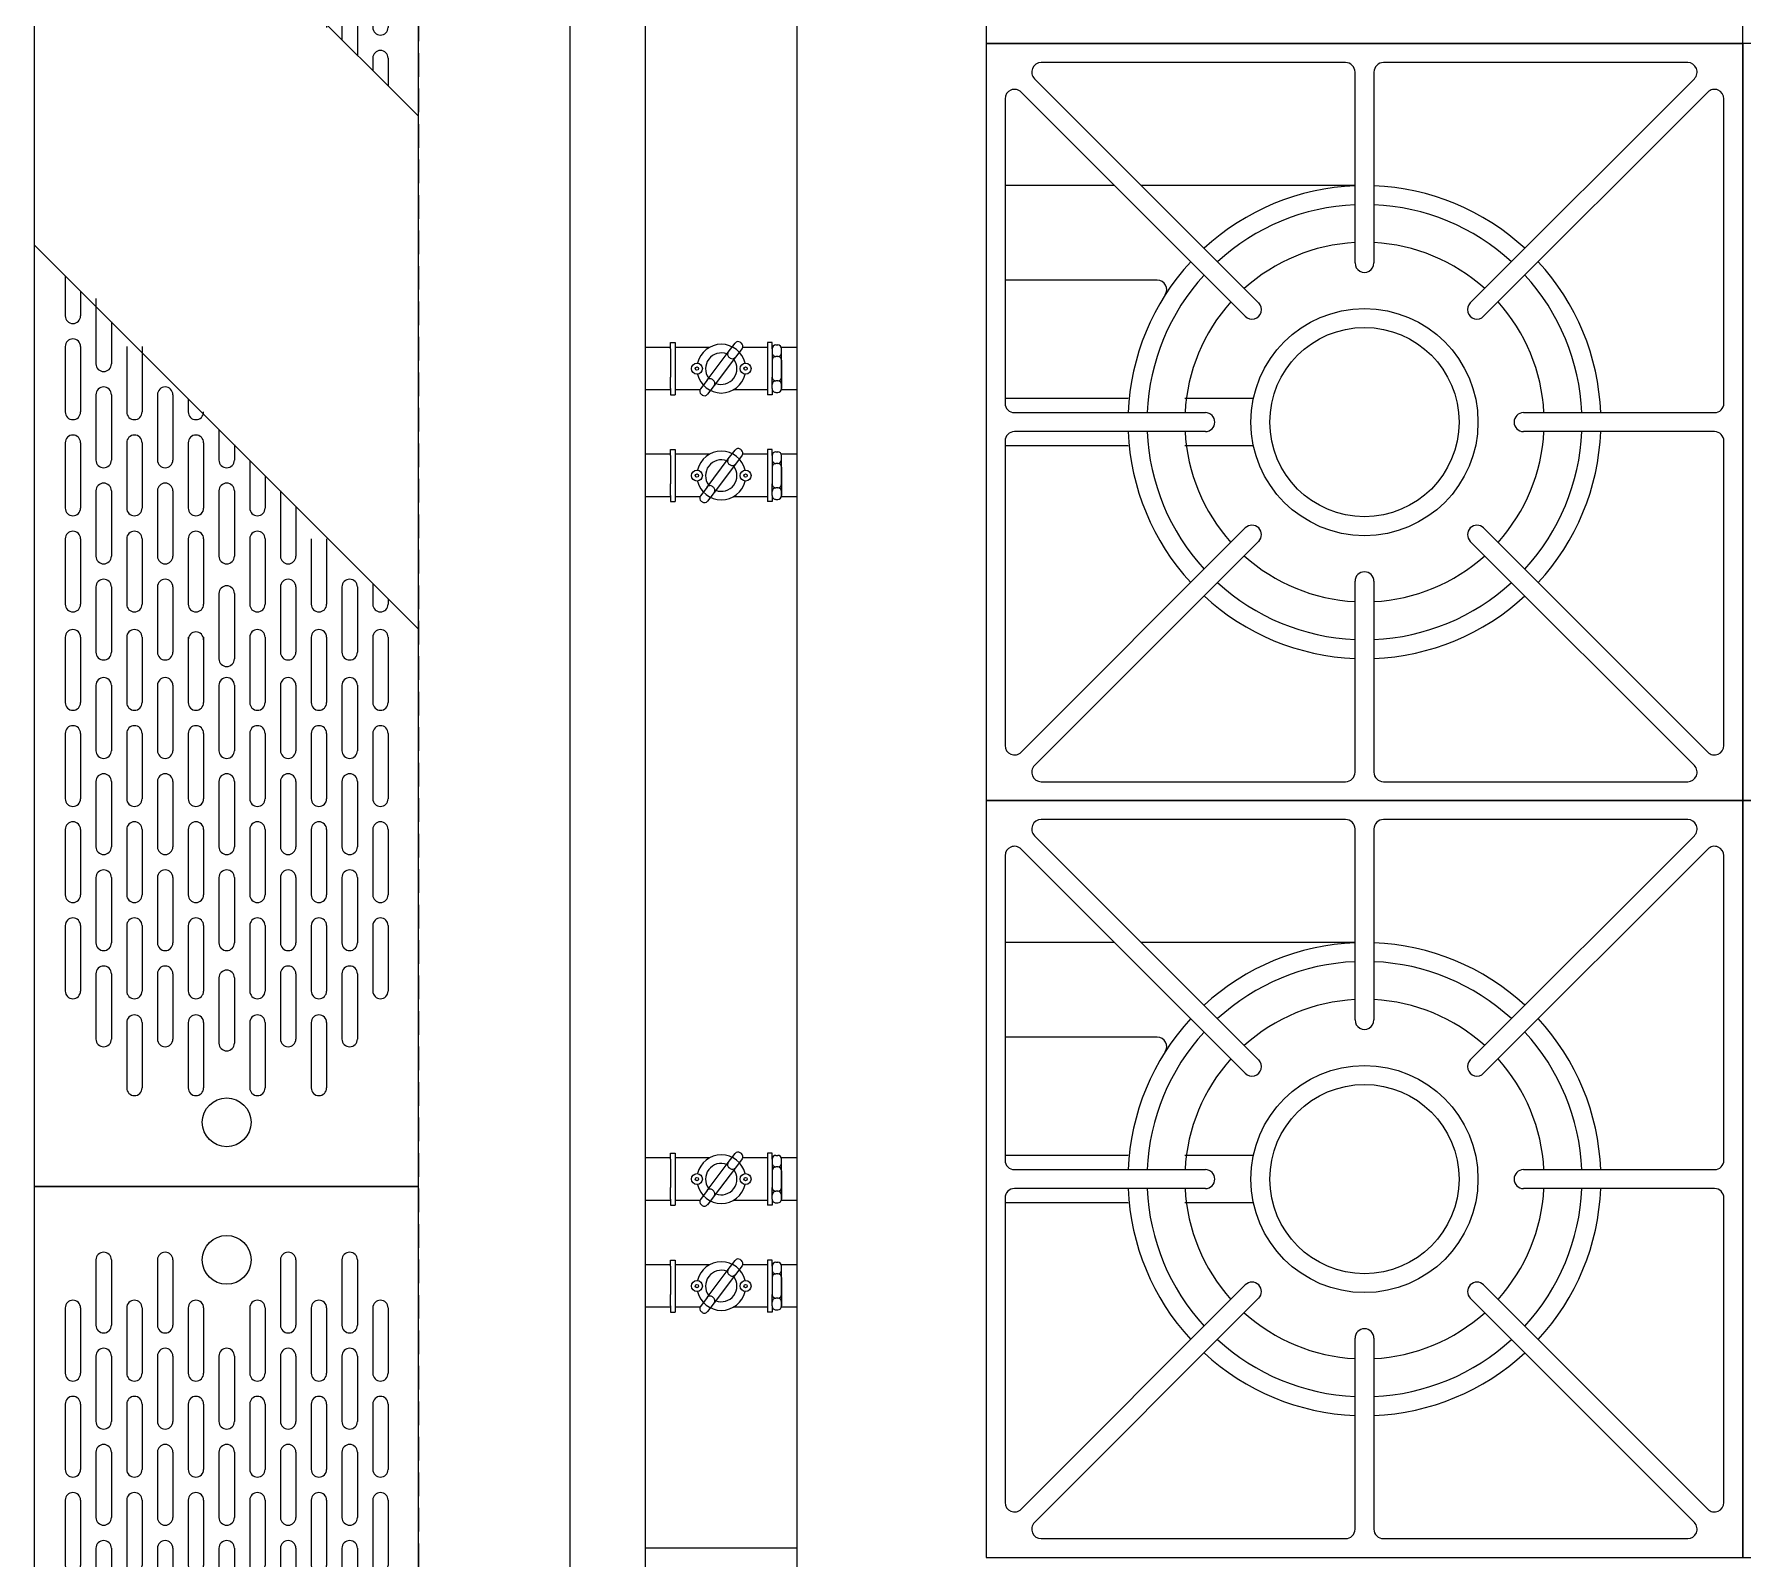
# Model space of a CAD drawing. Header units: millimetres. Extents: x -18806 to 201070, y -25046 to 92854.
# Drawn here: x 86396 to 87299, y -12966 to -12161 of the extents above; entities that cross this region are included whole.
import ezdxf

# ---------------------------------------------------------------- set-up
doc = ezdxf.new("R2010")
doc.units = ezdxf.units.MM
doc.header["$LTSCALE"] = 50
doc.linetypes.add('HIDDEN', pattern=[0.375, 0.25, -0.125])
for name, color, linetype in [('9-LAYOUT', 8, 'Continuous'), ('LAYA', 8, 'Continuous'), ('LAYC', 4, 'Continuous'), ('LAYH', 7, 'Continuous'), ('P1', 1, 'Continuous'), ('P6', 6, 'Continuous')]:
    doc.layers.add(name, color=color, linetype=linetype)

# ---------------------------------------------------------------- blocks, each defined once
blk = doc.blocks.new('Fg_460')
at = {"layer": 'LAYA'}
for p, q in [((-0.73, 0.49), (-0.89086, 0.49)), ((-0.54914, 0.49), (-0.71, 0.49)), ((-0.33, 0.49), (-0.49086, 0.49)), ((-0.14914, 0.49), (-0.31, 0.49)), ((-0.89439, 0.48146), (-0.77593, 0.363)), ((-0.725, 0.3841), (-0.725, 0.485)), ((-0.715, 0.485), (-0.715, 0.3841)), ((-0.66407, 0.363), (-0.54561, 0.48146)), ((-0.49439, 0.48146), (-0.37593, 0.363)), ((-0.325, 0.3841), (-0.325, 0.485)), ((-0.315, 0.485), (-0.315, 0.3841)), ((-0.26407, 0.363), (-0.14561, 0.48146)), ((-0.91, 0.47086), (-0.91, 0.31)), ((-0.783, 0.35593), (-0.90146, 0.47439)), ((-0.53854, 0.47439), (-0.657, 0.35593)), ((-0.53, 0.31), (-0.53, 0.47086)), ((-0.51, 0.47086), (-0.51, 0.31)), ((-0.383, 0.35593), (-0.50146, 0.47439)), ((-0.13854, 0.47439), (-0.257, 0.35593)), ((-0.13, 0.31), (-0.13, 0.47086)), ((-0.905, 0.305), (-0.8041, 0.305)), ((-0.6359, 0.305), (-0.535, 0.305)), ((-0.505, 0.305), (-0.4041, 0.305)), ((-0.2359, 0.305), (-0.135, 0.305)), ((-0.91, 0.29), (-0.91, 0.12914)), ((-0.8041, 0.295), (-0.905, 0.295)), ((-0.845, 0.295), (-0.845, 0.18207)), ((-0.535, 0.295), (-0.6359, 0.295)), ((-0.53, 0.12914), (-0.53, 0.29)), ((-0.51, 0.29), (-0.51, 0.12914)), ((-0.4041, 0.295), (-0.505, 0.295)), ((-0.445, 0.295), (-0.445, 0.18207)), ((-0.135, 0.295), (-0.2359, 0.295)), ((-0.13, 0.12914), (-0.13, 0.29)), ((-0.90146, 0.12561), (-0.783, 0.24407)), ((-0.657, 0.24407), (-0.53854, 0.12561)), ((-0.50146, 0.12561), (-0.383, 0.24407)), ((-0.257, 0.24407), (-0.13854, 0.12561)), ((-0.77593, 0.237), (-0.89439, 0.11854)), ((-0.7325, 0.24132), (-0.7325, 0.205)), ((-0.7075, 0.24132), (-0.7075, 0.205)), ((-0.54561, 0.11854), (-0.66407, 0.237)), ((-0.37593, 0.237), (-0.49439, 0.11854)), ((-0.3325, 0.24132), (-0.3325, 0.205)), ((-0.3075, 0.24132), (-0.3075, 0.205)), ((-0.14561, 0.11854), (-0.26407, 0.237)), ((-0.725, 0.115), (-0.725, 0.2159)), ((-0.715, 0.2159), (-0.715, 0.115)), ((-0.325, 0.115), (-0.325, 0.2159)), ((-0.315, 0.2159), (-0.315, 0.115)), ((-0.795, 0.19046), (-0.795, 0.11)), ((-0.395, 0.19046), (-0.395, 0.11)), ((-0.7325, 0.175), (-0.7325, 0.11)), ((-0.7075, 0.175), (-0.7075, 0.11)), ((-0.3325, 0.175), (-0.3325, 0.11)), ((-0.3075, 0.175), (-0.3075, 0.11)), ((-0.845, 0.16793), (-0.845, 0.11)), ((-0.445, 0.16793), (-0.445, 0.11)), ((-0.89086, 0.11), (-0.73, 0.11)), ((-0.71, 0.11), (-0.54914, 0.11)), ((-0.49086, 0.11), (-0.33, 0.11)), ((-0.31, 0.11), (-0.14914, 0.11)), ((-0.75951, 0), (-0.75951, -0.00823)), ((-0.73701, 0), (-0.73701, -0.00823)), ((-0.70299, 0), (-0.70299, -0.00823)), ((-0.68049, 0), (-0.68049, -0.00823)), ((-0.33125, 0), (-0.33125, -0.00823)), ((-0.30875, 0), (-0.30875, -0.00823)), ((-0.27474, 0), (-0.27474, -0.00823)), ((-0.25224, 0), (-0.25224, -0.00823)), ((-0.125, 0), (-0.125, -0.08)), ((-0.75269, -0.0081), (-0.7588, -0.0081)), ((-0.73771, -0.0081), (-0.75269, -0.0081)), ((-0.75269, -0.0081), (-0.74382, -0.0081)), ((-0.74382, -0.0081), (-0.73771, -0.0081)), ((-0.69618, -0.0081), (-0.70229, -0.0081)), ((-0.69618, -0.0081), (-0.68731, -0.0081)), ((-0.6812, -0.0081), (-0.69618, -0.0081)), ((-0.68731, -0.0081), (-0.6812, -0.0081)), ((-0.32444, -0.0081), (-0.33055, -0.0081)), ((-0.30945, -0.0081), (-0.32444, -0.0081)), ((-0.32444, -0.0081), (-0.31556, -0.0081)), ((-0.31556, -0.0081), (-0.30945, -0.0081)), ((-0.26793, -0.0081), (-0.27403, -0.0081)), ((-0.26793, -0.0081), (-0.25905, -0.0081)), ((-0.25294, -0.0081), (-0.26793, -0.0081)), ((-0.25905, -0.0081), (-0.25294, -0.0081)), ((-0.7588, -0.0131), (-0.76201, -0.0131)), ((-0.76201, -0.0131), (-0.76201, -0.0156)), ((-0.76201, -0.0156), (-0.73451, -0.0156)), ((-0.7608, -0.0111), (-0.7608, -0.0101)), ((-0.75951, -0.0156), (-0.75951, -0.02874)), ((-0.7588, -0.0131), (-0.75269, -0.0131)), ((-0.75469, -0.0101), (-0.75469, -0.0111)), ((-0.75269, -0.0131), (-0.74382, -0.0131)), ((-0.73771, -0.0131), (-0.74382, -0.0131)), ((-0.74182, -0.0101), (-0.74182, -0.0111)), ((-0.73771, -0.0131), (-0.73451, -0.0131)), ((-0.73701, -0.0156), (-0.73701, -0.03376)), ((-0.73571, -0.0111), (-0.73571, -0.0101)), ((-0.73451, -0.0131), (-0.73451, -0.0156)), ((-0.70549, -0.0131), (-0.70549, -0.0156)), ((-0.70229, -0.0131), (-0.70549, -0.0131)), ((-0.70549, -0.0156), (-0.67799, -0.0156)), ((-0.70429, -0.0111), (-0.70429, -0.0101)), ((-0.70299, -0.0156), (-0.70299, -0.02874)), ((-0.70229, -0.0131), (-0.69618, -0.0131)), ((-0.69818, -0.0101), (-0.69818, -0.0111)), ((-0.69618, -0.0131), (-0.68731, -0.0131)), ((-0.6812, -0.0131), (-0.68731, -0.0131)), ((-0.68531, -0.0101), (-0.68531, -0.0111)), ((-0.6812, -0.0131), (-0.67799, -0.0131)), ((-0.68049, -0.0156), (-0.68049, -0.03376)), ((-0.6792, -0.0111), (-0.6792, -0.0101)), ((-0.67799, -0.0131), (-0.67799, -0.0156)), ((-0.33055, -0.0131), (-0.33375, -0.0131)), ((-0.33375, -0.0131), (-0.33375, -0.0156)), ((-0.33375, -0.0156), (-0.30625, -0.0156)), ((-0.33255, -0.0111), (-0.33255, -0.0101)), ((-0.33125, -0.0156), (-0.33125, -0.02874)), ((-0.33055, -0.0131), (-0.32444, -0.0131)), ((-0.32644, -0.0101), (-0.32644, -0.0111)), ((-0.32444, -0.0131), (-0.31556, -0.0131)), ((-0.30945, -0.0131), (-0.31556, -0.0131)), ((-0.31356, -0.0101), (-0.31356, -0.0111)), ((-0.30945, -0.0131), (-0.30625, -0.0131)), ((-0.30875, -0.0156), (-0.30875, -0.03376)), ((-0.30745, -0.0111), (-0.30745, -0.0101)), ((-0.30625, -0.0131), (-0.30625, -0.0156)), ((-0.27724, -0.0131), (-0.27724, -0.0156)), ((-0.27403, -0.0131), (-0.27724, -0.0131)), ((-0.27724, -0.0156), (-0.24974, -0.0156)), ((-0.27603, -0.0111), (-0.27603, -0.0101)), ((-0.27474, -0.0156), (-0.27474, -0.02874)), ((-0.27403, -0.0131), (-0.26793, -0.0131)), ((-0.26993, -0.0101), (-0.26993, -0.0111)), ((-0.26793, -0.0131), (-0.25905, -0.0131)), ((-0.25294, -0.0131), (-0.25905, -0.0131)), ((-0.25705, -0.0101), (-0.25705, -0.0111)), ((-0.25294, -0.0131), (-0.24974, -0.0131)), ((-0.25224, -0.0156), (-0.25224, -0.03376)), ((-0.25094, -0.0111), (-0.25094, -0.0101)), ((-0.24974, -0.0131), (-0.24974, -0.0156)), ((-0.75705, -0.03627), (-0.76177, -0.03272)), ((-0.75899, -0.02902), (-0.75428, -0.03256)), ((-0.75428, -0.03256), (-0.73937, -0.0438)), ((-0.70054, -0.03627), (-0.70526, -0.03272)), ((-0.70248, -0.02902), (-0.69777, -0.03256)), ((-0.69777, -0.03256), (-0.68286, -0.0438)), ((-0.32879, -0.03627), (-0.33352, -0.03272)), ((-0.33073, -0.02902), (-0.32603, -0.03256)), ((-0.32603, -0.03256), (-0.31111, -0.0438)), ((-0.27228, -0.03627), (-0.277, -0.03272)), ((-0.27422, -0.02902), (-0.26952, -0.03256)), ((-0.26952, -0.03256), (-0.2546, -0.0438)), ((-0.74216, -0.04749), (-0.75705, -0.03627)), ((-0.73937, -0.0438), (-0.73474, -0.04728)), ((-0.68565, -0.04749), (-0.70054, -0.03627)), ((-0.68286, -0.0438), (-0.67823, -0.04728)), ((-0.3139, -0.04749), (-0.32879, -0.03627)), ((-0.31111, -0.0438), (-0.30648, -0.04728)), ((-0.25739, -0.04749), (-0.27228, -0.03627)), ((-0.2546, -0.0438), (-0.24997, -0.04728)), ((-0.75951, -0.04624), (-0.75951, -0.0644)), ((-0.74216, -0.04749), (-0.73752, -0.05098)), ((-0.73701, -0.05126), (-0.73701, -0.0644)), ((-0.70299, -0.04624), (-0.70299, -0.0644)), ((-0.68565, -0.04749), (-0.68101, -0.05098)), ((-0.68049, -0.05126), (-0.68049, -0.0644)), ((-0.33125, -0.04624), (-0.33125, -0.0644)), ((-0.3139, -0.04749), (-0.30927, -0.05098)), ((-0.30875, -0.05126), (-0.30875, -0.0644)), ((-0.27474, -0.04624), (-0.27474, -0.0644)), ((-0.25739, -0.04749), (-0.25276, -0.05098)), ((-0.25224, -0.05126), (-0.25224, -0.0644)), ((-0.76201, -0.0669), (-0.76201, -0.0644)), ((-0.76201, -0.0644), (-0.73451, -0.0644)), ((-0.7588, -0.0669), (-0.76201, -0.0669)), ((-0.75951, -0.0669), (-0.75951, -0.08)), ((-0.7588, -0.0669), (-0.75269, -0.0669)), ((-0.75269, -0.0669), (-0.74382, -0.0669)), ((-0.73771, -0.0669), (-0.74382, -0.0669)), ((-0.73771, -0.0669), (-0.73451, -0.0669)), ((-0.73701, -0.0669), (-0.73701, -0.08)), ((-0.73451, -0.0669), (-0.73451, -0.0644)), ((-0.70549, -0.0644), (-0.67799, -0.0644)), ((-0.70549, -0.0669), (-0.70549, -0.0644)), ((-0.70229, -0.0669), (-0.70549, -0.0669)), ((-0.70299, -0.0669), (-0.70299, -0.08)), ((-0.70229, -0.0669), (-0.69618, -0.0669)), ((-0.69618, -0.0669), (-0.68731, -0.0669)), ((-0.6812, -0.0669), (-0.68731, -0.0669)), ((-0.6812, -0.0669), (-0.67799, -0.0669)), ((-0.68049, -0.0669), (-0.68049, -0.08)), ((-0.67799, -0.0669), (-0.67799, -0.0644)), ((-0.33375, -0.0669), (-0.33375, -0.0644)), ((-0.33375, -0.0644), (-0.30625, -0.0644)), ((-0.33055, -0.0669), (-0.33375, -0.0669)), ((-0.33125, -0.0669), (-0.33125, -0.08)), ((-0.33055, -0.0669), (-0.32444, -0.0669)), ((-0.32444, -0.0669), (-0.31556, -0.0669)), ((-0.30945, -0.0669), (-0.31556, -0.0669)), ((-0.30945, -0.0669), (-0.30625, -0.0669)), ((-0.30875, -0.0669), (-0.30875, -0.08)), ((-0.30625, -0.0669), (-0.30625, -0.0644)), ((-0.27724, -0.0644), (-0.24974, -0.0644)), ((-0.27724, -0.0669), (-0.27724, -0.0644)), ((-0.27403, -0.0669), (-0.27724, -0.0669)), ((-0.27474, -0.0669), (-0.27474, -0.08)), ((-0.27403, -0.0669), (-0.26793, -0.0669)), ((-0.26793, -0.0669), (-0.25905, -0.0669)), ((-0.25294, -0.0669), (-0.25905, -0.0669)), ((-0.25294, -0.0669), (-0.24974, -0.0669)), ((-0.25224, -0.0669), (-0.25224, -0.08)), ((-0.24974, -0.0669), (-0.24974, -0.0644))]:
    blk.add_line(p, q, dxfattribs=at)
for points in [[(-0.52, 0.5), (-0.52, 0.9), (-0.92, 0.9), (-0.92, 0.5)], [(-0.12, 0.5), (-0.12, 0.9), (-0.52, 0.9), (-0.52, 0.5)], [(-1.32, 0.5), (-1.32, 0.1), (-0.92, 0.1), (-0.92, 0.5)], [(-0.92, 0.5), (-0.92, 0.1), (-0.52, 0.1), (-0.52, 0.5)], [(-0.52, 0.5), (-0.52, 0.1), (-0.12, 0.1), (-0.12, 0.5)]]:
    blk.add_lwpolyline(points, close=True, dxfattribs=at)
for points in [[(-0.05, -0.08), (-1.39, -0.08)], [(-1.39, -0.12), (-0.05, -0.12)]]:
    blk.add_lwpolyline(points, dxfattribs=at)
for centre, radius in [((-0.72, 0.3), 0.06), ((-0.32, 0.3), 0.06), ((-0.72, 0.3), 0.05), ((-0.32, 0.3), 0.05), ((-0.74826, -0.02713), 0.00289), ((-0.74826, -0.02713), 0.00089), ((-0.69174, -0.02713), 0.00289), ((-0.69174, -0.02713), 0.00089), ((-0.32, -0.02713), 0.00289), ((-0.32, -0.02713), 0.00089), ((-0.26349, -0.02713), 0.00289), ((-0.26349, -0.02713), 0.00089), ((-0.74826, -0.05287), 0.00289), ((-0.74826, -0.05287), 0.00089), ((-0.69174, -0.05287), 0.00289), ((-0.69174, -0.05287), 0.00089), ((-0.32, -0.05287), 0.00289), ((-0.32, -0.05287), 0.00089), ((-0.26349, -0.05287), 0.00289), ((-0.26349, -0.05287), 0.00089)]:
    blk.add_circle(centre, radius, dxfattribs=at)
for centre, radius, start, end in [((-0.89086, 0.485), 0.005, 90, 225), ((-0.73, 0.485), 0.005, 0, 90), ((-0.71, 0.485), 0.005, 90, 180), ((-0.54914, 0.485), 0.005, 315, 90), ((-0.49086, 0.485), 0.005, 90, 225), ((-0.33, 0.485), 0.005, 0, 90), ((-0.31, 0.485), 0.005, 90, 180), ((-0.14914, 0.485), 0.005, 315, 90), ((-0.905, 0.47086), 0.005, 45, 180), ((-0.535, 0.47086), 0.005, 0, 135), ((-0.505, 0.47086), 0.005, 45, 180), ((-0.135, 0.47086), 0.005, 0, 135), ((-0.72, 0.3), 0.125, 92.29244, 132.70756), ((-0.72, 0.3), 0.125, 47.29244, 87.70756), ((-0.32, 0.3), 0.125, 92.29244, 132.70756), ((-0.32, 0.3), 0.125, 47.29244, 87.70756), ((-0.72, 0.3), 0.115, 92.49191, 132.50809), ((-0.72, 0.3), 0.115, 47.49191, 87.50809), ((-0.32, 0.3), 0.115, 92.49191, 132.50809), ((-0.32, 0.3), 0.115, 47.49191, 87.50809), ((-0.72, 0.3), 0.095, 93.01696, 131.98304), ((-0.72, 0.3), 0.095, 48.01696, 86.98304), ((-0.32, 0.3), 0.095, 93.01696, 131.98304), ((-0.32, 0.3), 0.095, 48.01696, 86.98304), ((-0.72, 0.3), 0.125, 137.29244, 177.70756), ((-0.72, 0.3841), 0.005, 180, 0), ((-0.72, 0.3), 0.125, 2.29244, 42.70756), ((-0.32, 0.3), 0.125, 137.29244, 177.70756), ((-0.32, 0.3841), 0.005, 180, 0), ((-0.32, 0.3), 0.125, 2.29244, 42.70756), ((-0.72, 0.3), 0.115, 137.49191, 177.50809), ((-0.72, 0.3), 0.115, 2.49191, 42.50809), ((-0.32, 0.3), 0.115, 137.49191, 177.50809), ((-0.32, 0.3), 0.115, 2.49191, 42.50809), ((-0.72, 0.3), 0.095, 138.01696, 176.98304), ((-0.77946, 0.35946), 0.005, 225, 45), ((-0.66054, 0.35946), 0.005, 135, 315), ((-0.72, 0.3), 0.095, 3.01696, 41.98304), ((-0.32, 0.3), 0.095, 138.01696, 176.98304), ((-0.37946, 0.35946), 0.005, 225, 45), ((-0.26054, 0.35946), 0.005, 135, 315), ((-0.32, 0.3), 0.095, 3.01696, 41.98304), ((-0.905, 0.31), 0.005, 180, 270), ((-0.535, 0.31), 0.005, 270, 0), ((-0.505, 0.31), 0.005, 180, 270), ((-0.135, 0.31), 0.005, 270, 0), ((-0.8041, 0.3), 0.005, 270, 90), ((-0.6359, 0.3), 0.005, 90, 270), ((-0.4041, 0.3), 0.005, 270, 90), ((-0.2359, 0.3), 0.005, 90, 270), ((-0.905, 0.29), 0.005, 90, 180), ((-0.72, 0.3), 0.125, 182.29244, 222.70756), ((-0.72, 0.3), 0.115, 182.49191, 222.50809), ((-0.72, 0.3), 0.095, 183.01696, 221.98304), ((-0.72, 0.3), 0.095, 318.01696, 356.98304), ((-0.72, 0.3), 0.115, 317.49191, 357.50809), ((-0.72, 0.3), 0.125, 317.29244, 357.70756), ((-0.535, 0.29), 0.005, 0, 90), ((-0.505, 0.29), 0.005, 90, 180), ((-0.32, 0.3), 0.125, 182.29244, 222.70756), ((-0.32, 0.3), 0.115, 182.49191, 222.50809), ((-0.32, 0.3), 0.095, 183.01696, 221.98304), ((-0.32, 0.3), 0.095, 318.01696, 356.98304), ((-0.32, 0.3), 0.115, 317.49191, 357.50809), ((-0.32, 0.3), 0.125, 317.29244, 357.70756), ((-0.135, 0.29), 0.005, 0, 90), ((-0.77946, 0.24054), 0.005, 315, 135), ((-0.66054, 0.24054), 0.005, 45, 225), ((-0.37946, 0.24054), 0.005, 315, 135), ((-0.26054, 0.24054), 0.005, 45, 225), ((-0.72, 0.3), 0.095, 228.01696, 266.98304), ((-0.72, 0.3), 0.095, 273.01696, 311.98304), ((-0.32, 0.3), 0.095, 228.01696, 266.98304), ((-0.32, 0.3), 0.095, 273.01696, 311.98304), ((-0.72, 0.2159), 0.005, 0, 180), ((-0.32, 0.2159), 0.005, 0, 180), ((-0.72, 0.3), 0.125, 227.29244, 267.70756), ((-0.72, 0.3), 0.115, 227.49191, 267.50809), ((-0.72, 0.3), 0.115, 272.49191, 312.50809), ((-0.72, 0.3), 0.125, 272.29244, 312.70756), ((-0.32, 0.3), 0.125, 227.29244, 267.70756), ((-0.32, 0.3), 0.115, 227.49191, 267.50809), ((-0.32, 0.3), 0.115, 272.49191, 312.50809), ((-0.32, 0.3), 0.125, 272.29244, 312.70756), ((-0.79, 0.19046), 0.005, 57.42103, 180), ((-0.39, 0.19046), 0.005, 57.42103, 180), ((-0.905, 0.12914), 0.005, 180, 315), ((-0.535, 0.12914), 0.005, 225, 0), ((-0.505, 0.12914), 0.005, 180, 315), ((-0.135, 0.12914), 0.005, 225, 0), ((-0.89086, 0.115), 0.005, 135, 270), ((-0.54914, 0.115), 0.005, 270, 45), ((-0.49086, 0.115), 0.005, 135, 270), ((-0.14914, 0.115), 0.005, 270, 45), ((-0.73, 0.115), 0.005, 270, 0), ((-0.71, 0.115), 0.005, 180, 270), ((-0.33, 0.115), 0.005, 270, 0), ((-0.31, 0.115), 0.005, 180, 270), ((-0.7588, -0.0101), 0.002, 90, 180), ((-0.75669, -0.0101), 0.002, 0, 90), ((-0.75269, -0.0101), 0.002, 90, 180), ((-0.74382, -0.0101), 0.002, 0, 90), ((-0.73982, -0.0101), 0.002, 90, 180), ((-0.73771, -0.0101), 0.002, 0, 90), ((-0.70229, -0.0101), 0.002, 90, 180), ((-0.70018, -0.0101), 0.002, 0, 90), ((-0.69618, -0.0101), 0.002, 90, 180), ((-0.68731, -0.0101), 0.002, 0, 90), ((-0.68331, -0.0101), 0.002, 90, 180), ((-0.6812, -0.0101), 0.002, 0, 90), ((-0.33055, -0.0101), 0.002, 90, 180), ((-0.32844, -0.0101), 0.002, 0, 90), ((-0.32444, -0.0101), 0.002, 90, 180), ((-0.31556, -0.0101), 0.002, 0, 90), ((-0.31156, -0.0101), 0.002, 90, 180), ((-0.30945, -0.0101), 0.002, 0, 90), ((-0.27403, -0.0101), 0.002, 90, 180), ((-0.27193, -0.0101), 0.002, 0, 90), ((-0.26793, -0.0101), 0.002, 90, 180), ((-0.25905, -0.0101), 0.002, 0, 90), ((-0.25505, -0.0101), 0.002, 90, 180), ((-0.25294, -0.0101), 0.002, 0, 90), ((-0.7588, -0.0111), 0.002, 180, 270), ((-0.75669, -0.0111), 0.002, 270, 0), ((-0.75269, -0.0111), 0.002, 180, 270), ((-0.74382, -0.0111), 0.002, 270, 0), ((-0.73982, -0.0111), 0.002, 180, 270), ((-0.73771, -0.0111), 0.002, 270, 0), ((-0.70229, -0.0111), 0.002, 180, 270), ((-0.70018, -0.0111), 0.002, 270, 0), ((-0.69618, -0.0111), 0.002, 180, 270), ((-0.68731, -0.0111), 0.002, 270, 0), ((-0.68331, -0.0111), 0.002, 180, 270), ((-0.6812, -0.0111), 0.002, 270, 0), ((-0.33055, -0.0111), 0.002, 180, 270), ((-0.32844, -0.0111), 0.002, 270, 0), ((-0.32444, -0.0111), 0.002, 180, 270), ((-0.31556, -0.0111), 0.002, 270, 0), ((-0.31156, -0.0111), 0.002, 180, 270), ((-0.30945, -0.0111), 0.002, 270, 0), ((-0.27403, -0.0111), 0.002, 180, 270), ((-0.27193, -0.0111), 0.002, 270, 0), ((-0.26793, -0.0111), 0.002, 180, 270), ((-0.25905, -0.0111), 0.002, 270, 0), ((-0.25505, -0.0111), 0.002, 180, 270), ((-0.25294, -0.0111), 0.002, 270, 0), ((-0.76057, -0.03112), 0.002, 144.19745, 233.01285), ((-0.74826, -0.04), 0.01718, 141.82826, 144.19745), ((-0.76019, -0.03062), 0.002, 53.01285, 141.82826), ((-0.74826, -0.04), 0.01287, 102.89577, 257.10423), ((-0.75585, -0.03467), 0.002, 233.01285, 325.95169), ((-0.75549, -0.03416), 0.002, 324.07546, 53.01285), ((-0.73995, -0.04541), 0.01718, 144.07546, 145.95169), ((-0.74826, -0.04), 0.00831, 339.18964, 126.83606), ((-0.74826, -0.04), 0.01287, 282.89577, 77.10423), ((-0.70406, -0.03112), 0.002, 144.19745, 233.01285), ((-0.69174, -0.04), 0.01718, 141.82826, 144.19745), ((-0.70368, -0.03062), 0.002, 53.01285, 141.82826), ((-0.69174, -0.04), 0.01287, 102.89577, 257.10423), ((-0.69934, -0.03467), 0.002, 233.01285, 325.95169), ((-0.69898, -0.03416), 0.002, 324.07546, 53.01285), ((-0.68344, -0.04541), 0.01718, 144.07546, 145.95169), ((-0.69174, -0.04), 0.00831, 339.18964, 126.83606), ((-0.69174, -0.04), 0.01287, 282.89577, 77.10423), ((-0.33231, -0.03112), 0.002, 144.19745, 233.01285), ((-0.32, -0.04), 0.01718, 141.82826, 144.19745), ((-0.33194, -0.03062), 0.002, 53.01285, 141.82826), ((-0.32, -0.04), 0.01287, 102.89577, 257.10423), ((-0.32759, -0.03467), 0.002, 233.01285, 325.95169), ((-0.32723, -0.03416), 0.002, 324.07546, 53.01285), ((-0.3117, -0.04541), 0.01718, 144.07546, 145.95169), ((-0.32, -0.04), 0.00831, 339.18964, 126.83606), ((-0.32, -0.04), 0.01287, 282.89577, 77.10423), ((-0.2758, -0.03112), 0.002, 144.19745, 233.01285), ((-0.26349, -0.04), 0.01718, 141.82826, 144.19745), ((-0.27542, -0.03062), 0.002, 53.01285, 141.82826), ((-0.26349, -0.04), 0.01287, 102.89577, 257.10423), ((-0.27108, -0.03467), 0.002, 233.01285, 325.95169), ((-0.27072, -0.03416), 0.002, 324.07546, 53.01285), ((-0.25519, -0.04541), 0.01718, 144.07546, 145.95169), ((-0.26349, -0.04), 0.00831, 339.18964, 126.83606), ((-0.26349, -0.04), 0.01287, 282.89577, 77.10423), ((-0.74826, -0.04), 0.00831, 159.18964, 306.83606), ((-0.74095, -0.04589), 0.002, 141.51271, 233.01285), ((-0.75597, -0.03396), 0.01718, 321.51271, 323.38788), ((-0.74057, -0.0454), 0.002, 53.01285, 143.38788), ((-0.69174, -0.04), 0.00831, 159.18964, 306.83606), ((-0.68444, -0.04589), 0.002, 141.51271, 233.01285), ((-0.69946, -0.03396), 0.01718, 321.51271, 323.38788), ((-0.68406, -0.0454), 0.002, 53.01285, 143.38788), ((-0.32, -0.04), 0.00831, 159.18964, 306.83606), ((-0.3127, -0.04589), 0.002, 141.51271, 233.01285), ((-0.32771, -0.03396), 0.01718, 321.51271, 323.38788), ((-0.31231, -0.0454), 0.002, 53.01285, 143.38788), ((-0.26349, -0.04), 0.00831, 159.18964, 306.83606), ((-0.25619, -0.04589), 0.002, 141.51271, 233.01285), ((-0.2712, -0.03396), 0.01718, 321.51271, 323.38788), ((-0.2558, -0.0454), 0.002, 53.01285, 143.38788), ((-0.73632, -0.04938), 0.002, 233.01285, 321.82826), ((-0.74826, -0.04), 0.01718, 321.82826, 324.19745), ((-0.73594, -0.04888), 0.002, 324.19745, 53.01285), ((-0.67981, -0.04938), 0.002, 233.01285, 321.82826), ((-0.69174, -0.04), 0.01718, 321.82826, 324.19745), ((-0.67943, -0.04888), 0.002, 324.19745, 53.01285), ((-0.30806, -0.04938), 0.002, 233.01285, 321.82826), ((-0.32, -0.04), 0.01718, 321.82826, 324.19745), ((-0.30769, -0.04888), 0.002, 324.19745, 53.01285), ((-0.25155, -0.04938), 0.002, 233.01285, 321.82826), ((-0.26349, -0.04), 0.01718, 321.82826, 324.19745), ((-0.25118, -0.04888), 0.002, 324.19745, 53.01285)]:
    blk.add_arc(centre, radius, start, end, dxfattribs=at)
at = {"layer": 'LAYC'}
blk.add_lwpolyline([(0, 0), (0, 1), (-1.44, 1), (-1.44, 0)], close=True, dxfattribs=at)
blk = doc.blocks.new('GRELHA0')
at = {"layer": 'P1'}
for p, q in [((-256.13, -100), (-56.13, 100)), ((10.65, -100), (210.65, 100))]:
    blk.add_line(p, q, dxfattribs=at)
at = {"layer": 'P1', "linetype": 'Continuous'}
blk.add_lwpolyline([(-499.53, 100), (-499.53, -100), (500.47, -100), (500.47, 100)], close=True, dxfattribs=at)
at = {"layer": 'P1', "linetype": 'ByBlock'}
for centre in [(-461.36, 0.15), (467.07, 0.15)]:
    blk.add_circle(centre, 12.7, dxfattribs=at)
at = {"layer": 'P6', "linetype": 'Continuous'}
for p, q in [((-436.36, 84.15), (-402.36, 84.15)), ((-386.36, 84.15), (-352.36, 84.15)), ((-336.36, 84.15), (-302.36, 84.15)), ((-286.36, 84.15), (-252.36, 84.15)), ((-236.36, 84.15), (-202.36, 84.15)), ((-186.36, 84.15), (-152.36, 84.15)), ((-136.36, 84.15), (-102.36, 84.15)), ((-86.36, 84.15), (-71.98, 84.15)), ((194.8, 84.15), (197.64, 84.15)), ((214.8, 84.15), (248.8, 84.15)), ((264.8, 84.15), (298.8, 84.15)), ((314.8, 84.15), (348.8, 84.15)), ((364.8, 84.15), (398.8, 84.15)), ((-436.36, 76.15), (-402.36, 76.15)), ((-386.36, 76.15), (-352.36, 76.15)), ((-336.36, 76.15), (-302.36, 76.15)), ((-286.36, 76.15), (-252.36, 76.15)), ((-236.36, 76.15), (-202.36, 76.15)), ((-186.36, 76.15), (-152.36, 76.15)), ((-136.36, 76.15), (-102.36, 76.15)), ((-86.36, 76.15), (-79.98, 76.15)), ((186.8, 76.15), (197.64, 76.15)), ((214.8, 76.15), (248.8, 76.15)), ((264.8, 76.15), (298.8, 76.15)), ((314.8, 76.15), (348.8, 76.15)), ((364.8, 76.15), (398.8, 76.15)), ((-461.36, 68.15), (-427.36, 68.15)), ((-411.36, 68.15), (-377.36, 68.15)), ((-361.36, 68.15), (-327.36, 68.15)), ((-311.36, 68.15), (-277.36, 68.15)), ((-261.36, 68.15), (-227.36, 68.15)), ((-211.36, 68.15), (-177.36, 68.15)), ((-161.36, 68.15), (-127.36, 68.15)), ((-111.36, 68.15), (-87.98, 68.15)), ((188.64, 68.15), (222.64, 68.15)), ((239.8, 68.15), (273.8, 68.15)), ((289.8, 68.15), (323.8, 68.15)), ((339.8, 68.15), (373.8, 68.15)), ((389.8, 68.15), (423.8, 68.15)), ((-461.36, 60.15), (-427.36, 60.15)), ((-411.36, 60.15), (-377.36, 60.15)), ((-361.36, 60.15), (-327.36, 60.15)), ((-311.36, 60.15), (-277.36, 60.15)), ((-261.36, 60.15), (-227.36, 60.15)), ((-211.36, 60.15), (-177.36, 60.15)), ((-161.36, 60.15), (-127.36, 60.15)), ((-111.36, 60.15), (-95.98, 60.15)), ((188.64, 60.15), (222.64, 60.15)), ((239.8, 60.15), (273.8, 60.15)), ((289.8, 60.15), (323.8, 60.15)), ((339.8, 60.15), (373.8, 60.15)), ((389.8, 60.15), (423.8, 60.15)), ((-436.36, 52.15), (-402.36, 52.15)), ((-386.36, 52.15), (-352.36, 52.15)), ((-336.36, 52.15), (-302.36, 52.15)), ((-286.36, 52.15), (-252.36, 52.15)), ((-236.36, 52.15), (-202.36, 52.15)), ((-186.36, 52.15), (-152.36, 52.15)), ((-136.36, 52.15), (-102.36, 52.15)), ((163.64, 52.15), (197.64, 52.15)), ((214.8, 52.15), (248.8, 52.15)), ((264.8, 52.15), (298.8, 52.15)), ((314.8, 52.15), (348.8, 52.15)), ((364.8, 52.15), (398.8, 52.15)), ((415.22, 52.15), (449.22, 52.15)), ((-461.36, 36.15), (-427.36, 36.15)), ((-436.36, 44.15), (-402.36, 44.15)), ((-411.36, 36.15), (-377.36, 36.15)), ((-386.36, 44.15), (-352.36, 44.15)), ((-361.36, 36.15), (-327.36, 36.15)), ((-336.36, 44.15), (-302.36, 44.15)), ((-311.36, 36.15), (-277.36, 36.15)), ((-286.36, 44.15), (-252.36, 44.15)), ((-261.36, 36.15), (-227.36, 36.15)), ((-236.36, 44.15), (-202.36, 44.15)), ((-211.36, 36.15), (-177.36, 36.15)), ((-186.36, 44.15), (-152.36, 44.15)), ((-161.36, 36.15), (-127.36, 36.15)), ((-136.36, 44.15), (-111.98, 44.15)), ((146.8, 36.15), (172.64, 36.15)), ((163.64, 44.15), (197.64, 44.15)), ((188.64, 36.15), (222.64, 36.15)), ((214.8, 44.15), (248.8, 44.15)), ((239.8, 36.15), (273.8, 36.15)), ((264.8, 44.15), (298.8, 44.15)), ((289.8, 36.15), (323.8, 36.15)), ((314.8, 44.15), (348.8, 44.15)), ((339.8, 36.15), (373.8, 36.15)), ((364.8, 44.15), (398.8, 44.15)), ((389.8, 36.15), (423.8, 36.15)), ((415.22, 44.15), (449.22, 44.15)), ((-461.36, 28.15), (-427.36, 28.15)), ((-411.36, 28.15), (-377.36, 28.15)), ((-361.36, 28.15), (-327.36, 28.15)), ((-311.36, 28.15), (-277.36, 28.15)), ((-261.36, 28.15), (-227.36, 28.15)), ((-211.36, 28.15), (-177.36, 28.15)), ((-161.36, 28.15), (-127.36, 28.15)), ((138.64, 28.15), (172.64, 28.15)), ((188.64, 28.15), (222.64, 28.15)), ((239.8, 28.15), (273.8, 28.15)), ((289.8, 28.15), (323.8, 28.15)), ((339.8, 28.15), (373.8, 28.15)), ((389.8, 28.15), (423.8, 28.15)), ((-436.36, 20.15), (-402.36, 20.15)), ((-386.36, 20.15), (-352.36, 20.15)), ((-336.36, 20.15), (-302.36, 20.15)), ((-286.36, 20.15), (-252.36, 20.15)), ((-236.36, 20.15), (-202.36, 20.15)), ((-186.36, 20.15), (-152.36, 20.15)), ((-136.36, 20.15), (-135.98, 20.15)), ((130.8, 20.15), (147.64, 20.15)), ((163.64, 20.15), (197.64, 20.15)), ((214.8, 20.15), (248.8, 20.15)), ((264.8, 20.15), (298.8, 20.15)), ((314.8, 20.15), (348.8, 20.15)), ((364.8, 20.15), (398.8, 20.15)), ((415.22, 20.15), (449.22, 20.15)), ((-436.36, 12.15), (-402.36, 12.15)), ((-386.36, 12.15), (-352.36, 12.15)), ((-336.36, 12.15), (-302.36, 12.15)), ((-286.36, 12.15), (-252.36, 12.15)), ((-236.36, 12.15), (-202.36, 12.15)), ((-186.36, 12.15), (-152.36, 12.15)), ((122.8, 12.15), (147.64, 12.15)), ((163.64, 12.15), (197.64, 12.15)), ((214.8, 12.15), (248.8, 12.15)), ((264.8, 12.15), (298.8, 12.15)), ((314.8, 12.15), (348.8, 12.15)), ((364.8, 12.15), (398.8, 12.15)), ((415.22, 12.15), (449.22, 12.15)), ((-411.36, 4.15), (-377.36, 4.15)), ((-361.36, 4.15), (-327.36, 4.15)), ((-311.36, 4.15), (-277.36, 4.15)), ((-261.36, 4.15), (-227.36, 4.15)), ((-211.36, 4.15), (-177.36, 4.15)), ((-161.36, 4.15), (-151.98, 4.15)), ((114.8, 4.15), (122.64, 4.15)), ((138.64, 4.15), (172.64, 4.15)), ((192.03, 4.15), (226.03, 4.15)), ((239.8, 4.15), (273.8, 4.15)), ((289.8, 4.15), (323.8, 4.15)), ((339.8, 4.15), (373.8, 4.15)), ((391.93, 4.15), (425.93, 4.15)), ((-411.36, -3.85), (-377.36, -3.85)), ((-361.36, -3.85), (-327.36, -3.85)), ((-311.36, -3.85), (-277.36, -3.85)), ((-261.36, -3.85), (-227.36, -3.85)), ((-211.36, -3.85), (-177.36, -3.85)), ((-161.36, -3.85), (-159.98, -3.85)), ((106.8, -3.85), (122.64, -3.85)), ((138.64, -3.85), (172.64, -3.85)), ((192.03, -3.85), (226.03, -3.85)), ((239.8, -3.85), (273.8, -3.85)), ((289.8, -3.85), (323.8, -3.85)), ((339.8, -3.85), (373.8, -3.85)), ((391.93, -3.85), (425.93, -3.85)), ((-436.36, -11.85), (-402.36, -11.85)), ((-386.36, -11.85), (-352.36, -11.85)), ((-336.36, -11.85), (-302.36, -11.85)), ((-286.36, -11.85), (-252.36, -11.85)), ((-236.36, -11.85), (-202.36, -11.85)), ((-186.36, -11.85), (-167.98, -11.85)), ((113.64, -11.85), (147.64, -11.85)), ((163.64, -11.85), (197.64, -11.85)), ((214.8, -11.85), (248.8, -11.85)), ((264.8, -11.85), (298.8, -11.85)), ((314.8, -11.85), (348.8, -11.85)), ((364.8, -11.85), (398.8, -11.85)), ((415.22, -11.85), (449.22, -11.85)), ((-436.36, -19.85), (-402.36, -19.85)), ((-386.36, -19.85), (-352.36, -19.85)), ((-336.36, -19.85), (-302.36, -19.85)), ((-286.36, -19.85), (-252.36, -19.85)), ((-236.36, -19.85), (-202.36, -19.85)), ((-186.36, -19.85), (-175.98, -19.85)), ((90.8, -19.85), (97.64, -19.85)), ((113.64, -19.85), (147.64, -19.85)), ((163.64, -19.85), (197.64, -19.85)), ((214.8, -19.85), (248.8, -19.85)), ((264.8, -19.85), (298.8, -19.85)), ((314.8, -19.85), (348.8, -19.85)), ((364.8, -19.85), (398.8, -19.85)), ((415.22, -19.85), (449.22, -19.85)), ((-461.36, -27.85), (-427.36, -27.85)), ((-411.36, -27.85), (-377.36, -27.85)), ((-361.36, -27.85), (-327.36, -27.85)), ((-311.36, -27.85), (-277.36, -27.85)), ((-261.36, -27.85), (-227.36, -27.85)), ((-211.36, -27.85), (-183.98, -27.85)), ((88.64, -27.85), (122.64, -27.85)), ((138.64, -27.85), (172.64, -27.85)), ((188.64, -27.85), (222.64, -27.85)), ((239.8, -27.85), (273.8, -27.85)), ((289.8, -27.85), (323.8, -27.85)), ((339.8, -27.85), (373.8, -27.85)), ((389.8, -27.85), (423.8, -27.85)), ((-461.36, -35.85), (-427.36, -35.85)), ((-436.36, -43.85), (-402.36, -43.85)), ((-411.36, -35.85), (-377.36, -35.85)), ((-386.36, -43.85), (-352.36, -43.85)), ((-361.36, -35.85), (-327.36, -35.85)), ((-336.36, -43.85), (-302.36, -43.85)), ((-311.36, -35.85), (-277.36, -35.85)), ((-286.36, -43.85), (-252.36, -43.85)), ((-261.36, -35.85), (-227.36, -35.85)), ((-236.36, -43.85), (-202.36, -43.85)), ((-211.36, -35.85), (-191.98, -35.85)), ((63.64, -43.85), (97.64, -43.85)), ((88.64, -35.85), (122.64, -35.85)), ((113.64, -43.85), (147.64, -43.85)), ((138.64, -35.85), (172.64, -35.85)), ((163.64, -43.85), (197.64, -43.85)), ((188.64, -35.85), (222.64, -35.85)), ((214.8, -43.85), (248.8, -43.85)), ((239.8, -35.85), (273.8, -35.85)), ((264.8, -43.85), (298.8, -43.85)), ((289.8, -35.85), (323.8, -35.85)), ((314.8, -43.85), (348.8, -43.85)), ((339.8, -35.85), (373.8, -35.85)), ((364.8, -43.85), (398.8, -43.85)), ((389.8, -35.85), (423.8, -35.85)), ((415.22, -43.85), (449.22, -43.85)), ((-436.36, -51.85), (-402.36, -51.85)), ((-386.36, -51.85), (-352.36, -51.85)), ((-336.36, -51.85), (-302.36, -51.85)), ((-286.36, -51.85), (-252.36, -51.85)), ((-236.36, -51.85), (-207.98, -51.85)), ((63.64, -51.85), (97.64, -51.85)), ((113.64, -51.85), (147.64, -51.85)), ((163.64, -51.85), (197.64, -51.85)), ((214.8, -51.85), (248.8, -51.85)), ((264.8, -51.85), (298.8, -51.85)), ((314.8, -51.85), (348.8, -51.85)), ((364.8, -51.85), (398.8, -51.85)), ((415.22, -51.85), (449.22, -51.85)), ((-461.36, -59.85), (-427.36, -59.85)), ((-411.36, -59.85), (-377.36, -59.85)), ((-361.36, -59.85), (-327.36, -59.85)), ((-311.36, -59.85), (-277.36, -59.85)), ((-261.36, -59.85), (-227.36, -59.85)), ((50.8, -59.85), (72.64, -59.85)), ((88.64, -59.85), (122.64, -59.85)), ((138.64, -59.85), (172.64, -59.85)), ((188.64, -59.85), (222.64, -59.85)), ((239.8, -59.85), (273.8, -59.85)), ((289.8, -59.85), (323.8, -59.85)), ((339.8, -59.85), (373.8, -59.85)), ((389.8, -59.85), (423.8, -59.85)), ((-461.36, -67.85), (-427.36, -67.85)), ((-411.36, -67.85), (-377.36, -67.85)), ((-361.36, -67.85), (-327.36, -67.85)), ((-311.36, -67.85), (-277.36, -67.85)), ((-261.36, -67.85), (-227.36, -67.85)), ((38.64, -67.85), (72.64, -67.85)), ((88.64, -67.85), (122.64, -67.85)), ((138.64, -67.85), (172.64, -67.85)), ((188.64, -67.85), (222.64, -67.85)), ((239.8, -67.85), (273.8, -67.85)), ((289.8, -67.85), (323.8, -67.85)), ((339.8, -67.85), (373.8, -67.85)), ((389.8, -67.85), (423.8, -67.85)), ((-436.36, -75.85), (-402.36, -75.85)), ((-386.36, -75.85), (-352.36, -75.85)), ((-336.36, -75.85), (-302.36, -75.85)), ((-286.36, -75.85), (-252.36, -75.85)), ((-236.36, -75.85), (-231.98, -75.85)), ((34.8, -75.85), (47.64, -75.85)), ((63.64, -75.85), (97.64, -75.85)), ((113.64, -75.85), (147.64, -75.85)), ((163.64, -75.85), (197.64, -75.85)), ((214.8, -75.85), (248.8, -75.85)), ((264.8, -75.85), (298.8, -75.85)), ((314.8, -75.85), (348.8, -75.85)), ((364.8, -75.85), (398.8, -75.85)), ((-436.36, -83.85), (-402.36, -83.85)), ((-386.36, -83.85), (-352.36, -83.85)), ((-336.36, -83.85), (-302.36, -83.85)), ((-286.36, -83.85), (-252.36, -83.85)), ((26.8, -83.85), (47.64, -83.85)), ((63.64, -83.85), (97.64, -83.85)), ((113.64, -83.85), (147.64, -83.85)), ((163.64, -83.85), (197.64, -83.85)), ((214.8, -83.85), (248.8, -83.85)), ((264.8, -83.85), (298.8, -83.85)), ((314.8, -83.85), (348.8, -83.85)), ((364.8, -83.85), (398.8, -83.85))]:
    blk.add_line(p, q, dxfattribs=at)
for centre, start, end in [((-436.36, 80.15), 90, 270), ((-402.36, 80.15), 270, 90), ((-386.36, 80.15), 90, 270), ((-352.36, 80.15), 270, 90), ((-336.36, 80.15), 90, 270), ((-302.36, 80.15), 270, 90), ((-286.36, 80.15), 90, 270), ((-252.36, 80.15), 270, 90), ((-236.36, 80.15), 90, 270), ((-202.36, 80.15), 270, 90), ((-186.36, 80.15), 90, 270), ((-152.36, 80.15), 270, 90), ((-136.36, 80.15), 90, 270), ((-102.36, 80.15), 270, 90), ((-86.36, 80.15), 90, 270), ((197.64, 80.15), 270, 90), ((214.8, 80.15), 90, 270), ((248.8, 80.15), 270, 90), ((264.8, 80.15), 90, 270), ((298.8, 80.15), 270, 90), ((314.8, 80.15), 90, 270), ((348.8, 80.15), 270, 90), ((364.8, 80.15), 90, 270), ((398.8, 80.15), 270, 90), ((-461.36, 64.15), 90, 270), ((-427.36, 64.15), 270, 90), ((-411.36, 64.15), 90, 270), ((-377.36, 64.15), 270, 90), ((-361.36, 64.15), 90, 270), ((-327.36, 64.15), 270, 90), ((-311.36, 64.15), 90, 270), ((-277.36, 64.15), 270, 90), ((-261.36, 64.15), 90, 270), ((-227.36, 64.15), 270, 90), ((-211.36, 64.15), 90, 270), ((-177.36, 64.15), 270, 90), ((-161.36, 64.15), 90, 270), ((-127.36, 64.15), 270, 90), ((-111.36, 64.15), 90, 270), ((188.64, 64.15), 90, 270), ((222.64, 64.15), 270, 90), ((239.8, 64.15), 90, 270), ((273.8, 64.15), 270, 90), ((289.8, 64.15), 90, 270), ((323.8, 64.15), 270, 90), ((339.8, 64.15), 90, 270), ((373.8, 64.15), 270, 90), ((389.8, 64.15), 90, 270), ((423.8, 64.15), 270, 90), ((-436.36, 48.15), 90, 270), ((-402.36, 48.15), 270, 90), ((-386.36, 48.15), 90, 270), ((-352.36, 48.15), 270, 90), ((-336.36, 48.15), 90, 270), ((-302.36, 48.15), 270, 90), ((-286.36, 48.15), 90, 270), ((-252.36, 48.15), 270, 90), ((-236.36, 48.15), 90, 270), ((-202.36, 48.15), 270, 90), ((-186.36, 48.15), 90, 270), ((-152.36, 48.15), 270, 90), ((-136.36, 48.15), 90, 270), ((197.64, 48.15), 270, 90), ((214.8, 48.15), 90, 270), ((248.8, 48.15), 270, 90), ((264.8, 48.15), 90, 270), ((298.8, 48.15), 270, 90), ((314.8, 48.15), 90, 270), ((348.8, 48.15), 270, 90), ((364.8, 48.15), 90, 270), ((398.8, 48.15), 270, 90), ((415.22, 48.15), 90, 270), ((449.22, 48.15), 270, 90), ((-461.36, 32.15), 90, 270), ((-427.36, 32.15), 270, 90), ((-411.36, 32.15), 90, 270), ((-377.36, 32.15), 270, 90), ((-361.36, 32.15), 90, 270), ((-327.36, 32.15), 270, 90), ((-311.36, 32.15), 90, 270), ((-277.36, 32.15), 270, 90), ((-261.36, 32.15), 90, 270), ((-227.36, 32.15), 270, 90), ((-211.36, 32.15), 90, 270), ((-177.36, 32.15), 270, 90), ((-161.36, 32.15), 90, 270), ((172.64, 32.15), 270, 90), ((188.64, 32.15), 90, 270), ((222.64, 32.15), 270, 90), ((239.8, 32.15), 90, 270), ((273.8, 32.15), 270, 90), ((289.8, 32.15), 90, 270), ((323.8, 32.15), 270, 90), ((339.8, 32.15), 90, 270), ((373.8, 32.15), 270, 90), ((389.8, 32.15), 90, 270), ((423.8, 32.15), 270, 90), ((-436.36, 16.15), 90, 270), ((-402.36, 16.15), 270, 90), ((-386.36, 16.15), 90, 270), ((-352.36, 16.15), 270, 90), ((-336.36, 16.15), 90, 270), ((-302.36, 16.15), 270, 90), ((-286.36, 16.15), 90, 270), ((-252.36, 16.15), 270, 90), ((-236.36, 16.15), 90, 270), ((-202.36, 16.15), 270, 90), ((-186.36, 16.15), 90, 270), ((-152.36, 16.15), 270, 90), ((-136.36, 16.15), 90, 185.22141), ((147.64, 16.15), 270, 90), ((163.64, 16.15), 90, 270), ((197.64, 16.15), 270, 90), ((214.8, 16.15), 90, 270), ((248.8, 16.15), 270, 90), ((264.8, 16.15), 90, 270), ((298.8, 16.15), 270, 90), ((314.8, 16.15), 90, 270), ((348.8, 16.15), 270, 90), ((364.8, 16.15), 90, 270), ((398.8, 16.15), 270, 90), ((415.22, 16.15), 90, 270), ((449.22, 16.15), 270, 90), ((-411.36, 0.15), 90, 270), ((-377.36, 0.15), 270, 90), ((-361.36, 0.15), 90, 270), ((-327.36, 0.15), 270, 90), ((-311.36, 0.15), 90, 270), ((-277.36, 0.15), 270, 90), ((-261.36, 0.15), 90, 270), ((-227.36, 0.15), 270, 90), ((-211.36, 0.15), 90, 270), ((-177.36, 0.15), 270, 90), ((-161.36, 0.15), 90, 270), ((122.64, 0.15), 270, 90), ((138.64, 0.15), 90, 270), ((172.64, 0.15), 270, 90), ((192.03, 0.15), 90, 270), ((226.03, 0.15), 270, 90), ((239.8, 0.15), 90, 270), ((273.8, 0.15), 270, 90), ((289.8, 0.15), 90, 270), ((323.8, 0.15), 270, 90), ((339.8, 0.15), 90, 270), ((373.8, 0.15), 270, 90), ((391.93, 0.15), 90, 270), ((425.93, 0.15), 270, 90), ((-436.36, -15.85), 90, 270), ((-402.36, -15.85), 270, 90), ((-386.36, -15.85), 90, 270), ((-352.36, -15.85), 270, 90), ((-336.36, -15.85), 90, 270), ((-302.36, -15.85), 270, 90), ((-286.36, -15.85), 90, 270), ((-252.36, -15.85), 270, 90), ((-236.36, -15.85), 90, 270), ((-202.36, -15.85), 270, 90), ((-186.36, -15.85), 90, 270), ((97.64, -15.85), 270, 90), ((113.64, -15.85), 90, 270), ((147.64, -15.85), 270, 90), ((163.64, -15.85), 90, 270), ((197.64, -15.85), 270, 90), ((216.07, -15.85), 90, 270), ((248.8, -15.85), 270, 90), ((264.8, -15.85), 90, 270), ((298.8, -15.85), 270, 90), ((314.8, -15.85), 90, 270), ((348.8, -15.85), 270, 90), ((364.8, -15.85), 90, 270), ((398.8, -15.85), 270, 90), ((415.22, -15.85), 90, 270), ((449.22, -15.85), 270, 90), ((-461.36, -31.85), 90, 270), ((-427.36, -31.85), 270, 90), ((-411.36, -31.85), 90, 270), ((-377.36, -31.85), 270, 90), ((-361.36, -31.85), 90, 270), ((-327.36, -31.85), 270, 90), ((-311.36, -31.85), 90, 270), ((-277.36, -31.85), 270, 90), ((-261.36, -31.85), 90, 270), ((-227.36, -31.85), 270, 90), ((-211.36, -31.85), 90, 270), ((88.64, -31.85), 90, 270), ((122.64, -31.85), 270, 90), ((138.64, -31.85), 90, 270), ((172.64, -31.85), 270, 90), ((188.64, -31.85), 90, 270), ((222.64, -31.85), 270, 90), ((239.8, -31.85), 90, 270), ((273.8, -31.85), 270, 90), ((289.8, -31.85), 90, 270), ((323.8, -31.85), 270, 90), ((339.8, -31.85), 90, 270), ((373.8, -31.85), 270, 90), ((389.8, -31.85), 90, 270), ((423.8, -31.85), 270, 90), ((-436.36, -47.85), 90, 270), ((-402.36, -47.85), 270, 90), ((-386.36, -47.85), 90, 270), ((-352.36, -47.85), 270, 90), ((-336.36, -47.85), 90, 270), ((-302.36, -47.85), 270, 90), ((-286.36, -47.85), 90, 270), ((-252.36, -47.85), 270, 90), ((-236.36, -47.85), 90, 270), ((-202.36, -47.85), 270, 90), ((97.64, -47.85), 270, 90), ((113.64, -47.85), 90, 270), ((147.64, -47.85), 270, 90), ((163.64, -47.85), 90, 270), ((197.64, -47.85), 270, 90), ((214.8, -47.85), 90, 270), ((248.8, -47.85), 270, 90), ((264.8, -47.85), 90, 270), ((298.8, -47.85), 270, 90), ((314.8, -47.85), 90, 270), ((348.8, -47.85), 270, 90), ((364.8, -47.85), 90, 270), ((398.8, -47.85), 270, 90), ((415.22, -47.85), 90, 270), ((449.22, -47.85), 270, 90), ((-461.36, -63.85), 90, 270), ((-427.36, -63.85), 270, 90), ((-411.36, -63.85), 90, 270), ((-377.36, -63.85), 270, 90), ((-361.36, -63.85), 90, 270), ((-327.36, -63.85), 270, 90), ((-311.36, -63.85), 90, 270), ((-277.36, -63.85), 270, 90), ((-261.36, -63.85), 90, 270), ((-227.36, -63.85), 270, 90), ((72.64, -63.85), 270, 90), ((88.64, -63.85), 90, 270), ((122.64, -63.85), 270, 90), ((138.64, -63.85), 90, 270), ((172.64, -63.85), 270, 90), ((188.64, -63.85), 90, 270), ((222.64, -63.85), 270, 90), ((239.8, -63.85), 90, 270), ((273.8, -63.85), 270, 90), ((289.8, -63.85), 90, 270), ((323.8, -63.85), 270, 90), ((339.8, -63.85), 90, 270), ((373.8, -63.85), 270, 90), ((389.8, -63.85), 90, 270), ((423.8, -63.85), 270, 90), ((-436.36, -79.85), 90, 270), ((-402.36, -79.85), 270, 90), ((-386.36, -79.85), 90, 270), ((-352.36, -79.85), 270, 90), ((-336.36, -79.85), 90, 270), ((-302.36, -79.85), 270, 90), ((-286.36, -79.85), 90, 270), ((-252.36, -79.85), 270, 90), ((-236.36, -79.85), 90, 270), ((47.64, -79.85), 270, 90), ((63.64, -79.85), 90, 270), ((97.64, -79.85), 270, 90), ((113.64, -79.85), 90, 270), ((147.64, -79.85), 270, 90), ((163.64, -79.85), 90, 270), ((197.64, -79.85), 270, 90), ((214.8, -79.85), 90, 270), ((248.8, -79.85), 270, 90), ((264.8, -79.85), 90, 270), ((298.8, -79.85), 270, 90), ((314.8, -79.85), 90, 270), ((348.8, -79.85), 270, 90), ((364.8, -79.85), 90, 270), ((398.8, -79.85), 270, 90)]:
    blk.add_arc(centre, 4, start, end, dxfattribs=at)
blk = doc.blocks.new('Grelha de piso')
blk.add_blockref('GRELHA0', (507.05, 103.28))

msp = doc.modelspace()

# ---------------------------------------------------------------- linework, layer by layer
at = {"layer": 'LAYC', "linetype": 'HIDDEN'}
msp.add_lwpolyline([(87998.809, -16085.8), (87998.809, -10745.8), (86598.809, -10745.8), (86598.809, -16085.8)], close=True, dxfattribs=at)

# ---------------------------------------------------------------- block references
at = {"layer": '9-LAYOUT', "xscale": 1.01600000000326, "yscale": 1.01600000000326, "zscale": 1.016, "rotation": 270}
for p in [(86392.281, -11746.068), (86392.281, -12762.068)]:
    msp.add_blockref('Grelha de piso', p, dxfattribs=at)
at = {"layer": 'LAYH', "xscale": 1000, "yscale": 1000, "zscale": 1000, "rotation": 270}
msp.add_blockref('Fg_460', (86798.809, -13085.8), dxfattribs=at)

doc.saveas('drawing.dxf')
